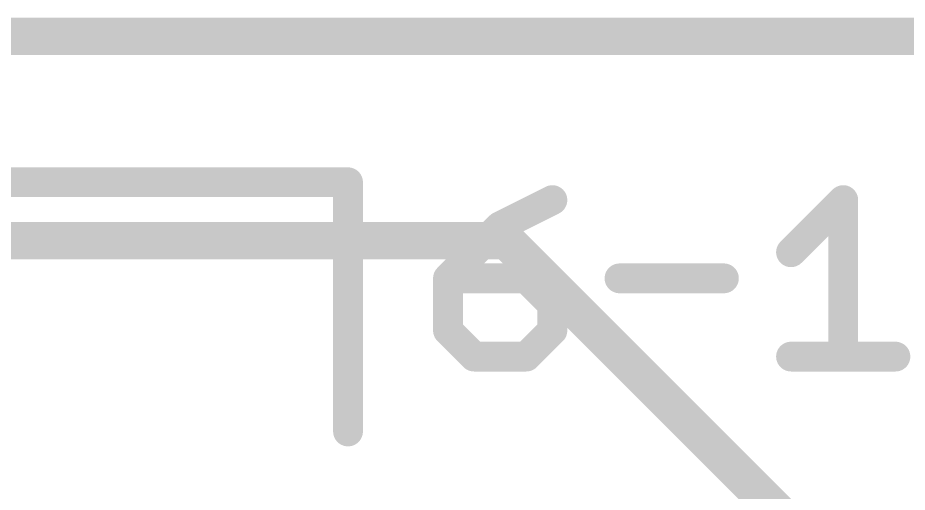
# Model space of a CAD drawing. Extents: x -128 to 56, y -3 to 18.
# Drawn here: x 20.54 to 26.6, y 13.4 to 16.64 of the extents above; entities that cross this region are included whole.
import ezdxf

# ---------------------------------------------------------------- set-up
doc = ezdxf.new("R2010")
doc.units = 0
for name, color, linetype in [('1', 12, 'CONTINUOUS'), ('16', 132, 'CONTINUOUS'), ('20', 53, 'CONTINUOUS'), ('21', 53, 'CONTINUOUS')]:
    doc.layers.add(name, color=color, linetype=linetype)

msp = doc.modelspace()

# ---------------------------------------------------------------- linework, layer by layer
at = {"layer": '1', "const_width": 0.254}
for points in [[(0, 16.51), (54.61, 16.51)], [(9.398, 15.116), (23.868, 15.116)], [(23.868, 15.116), (28.194, 10.79)]]:
    msp.add_lwpolyline(points, dxfattribs=at)
at = {"layer": '1', "const_width": 0.127}
for points in [[(23.9129, 15.1609, 1), (23.8231, 15.0711)], [(23.868, 15.0525, 1), (23.868, 15.1795)]]:
    msp.add_lwpolyline(points, format="xyb", dxfattribs=at)
at = {"layer": '16', "const_width": 0.254}
msp.add_lwpolyline([(0, 16.51), (54.61, 16.51)], dxfattribs=at)
at = {"layer": '20', "const_width": 0.2032}
msp.add_lwpolyline([(54.61, 16.51), (0, 16.51)], dxfattribs=at)
at = {"layer": '21', "const_width": 0.2032}
for points in [[(13.788, 15.515), (22.788, 15.515)], [(22.788, 15.515), (22.788, 13.815)], [(24.1814, 15.3933), (23.8255, 15.2154)], [(25.8084, 15.0374), (26.1643, 15.3933)], [(26.1643, 15.3933), (26.1643, 14.3256)], [(23.8255, 15.2154), (23.4696, 14.8595)], [(23.4696, 14.8595), (23.4696, 14.5036)], [(24.0035, 14.8595), (23.4696, 14.8595)], [(24.1814, 14.6815), (24.0035, 14.8595)], [(24.639, 14.8595), (25.3508, 14.8595)], [(24.1814, 14.5036), (24.1814, 14.6815)], [(23.4696, 14.5036), (23.6476, 14.3256)], [(24.0035, 14.3256), (24.1814, 14.5036)], [(23.6476, 14.3256), (24.0035, 14.3256)], [(25.8084, 14.3256), (26.5202, 14.3256)]]:
    msp.add_lwpolyline(points, dxfattribs=at)
at = {"layer": '21', "const_width": 0.1016}
for points in [[(22.8388, 15.515, 1), (22.7372, 15.515)], [(22.788, 15.4642, 1), (22.788, 15.5658)], [(24.2041, 15.3479, 1), (24.1587, 15.4387)], [(26.2151, 15.3933, 1), (26.1135, 15.3933)], [(26.2002, 15.3574, 1), (26.1284, 15.4292)], [(23.8028, 15.2608, 1), (23.8482, 15.1699)], [(23.8614, 15.1794, 1), (23.7896, 15.2513)], [(25.7725, 15.0733, 1), (25.8443, 15.0015)], [(23.5204, 14.8595, 1), (23.4188, 14.8595)], [(23.4696, 14.9103, 1), (23.4696, 14.8087)], [(23.4337, 14.8954, 1), (23.5055, 14.8235)], [(24.0394, 14.8954, 1), (23.9675, 14.8235)], [(24.0035, 14.8087, 1), (24.0035, 14.9103)], [(24.639, 14.9103, 1), (24.639, 14.8087)], [(25.3508, 14.8087, 1), (25.3508, 14.9103)], [(24.2322, 14.6815, 1), (24.1306, 14.6815)], [(24.1455, 14.6456, 1), (24.2173, 14.7174)], [(23.5055, 14.5395, 1), (23.4337, 14.4676)], [(23.4188, 14.5036, 1), (23.5204, 14.5036)], [(24.1306, 14.5036, 1), (24.2322, 14.5036)], [(24.2173, 14.4676, 1), (24.1455, 14.5395)], [(23.6476, 14.3764, 1), (23.6476, 14.2748)], [(23.6116, 14.2897, 1), (23.6835, 14.3615)], [(23.9675, 14.3615, 1), (24.0394, 14.2897)], [(24.0035, 14.2748, 1), (24.0035, 14.3764)], [(25.8084, 14.3764, 1), (25.8084, 14.2748)], [(26.1135, 14.3256, 1), (26.2151, 14.3256)], [(26.5202, 14.2748, 1), (26.5202, 14.3764)], [(22.7372, 13.815, 1), (22.8388, 13.815)]]:
    msp.add_lwpolyline(points, format="xyb", dxfattribs=at)

doc.saveas('drawing.dxf')
